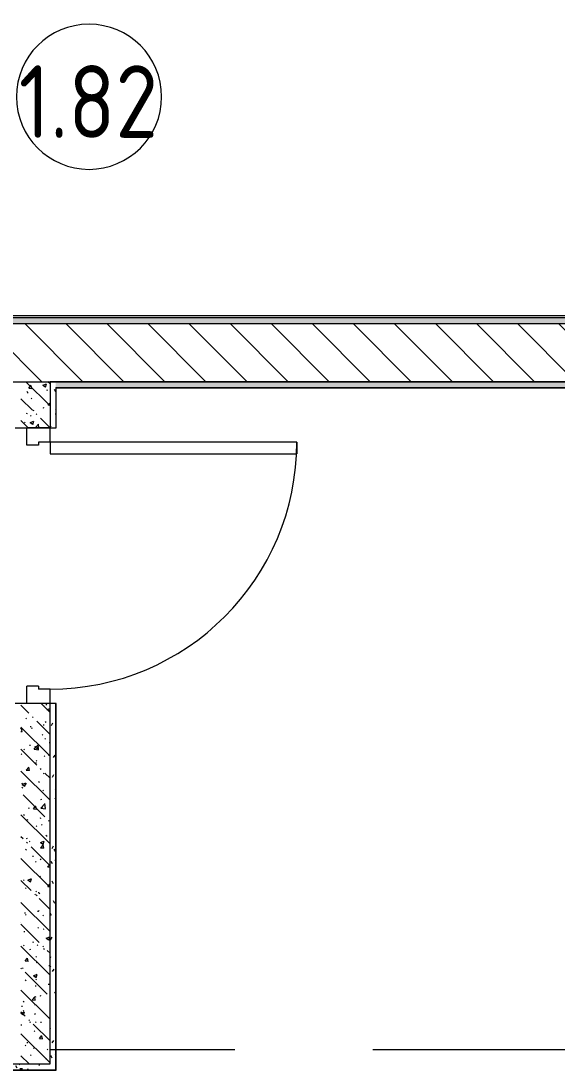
# Model space of a CAD drawing. Header units: millimetres. Extents: x 35881 to 234190, y -8553 to 29063.
# Drawn here: x 77180 to 79026, y 11029 to 14642 of the extents above; entities that cross this region are included whole.
import ezdxf

# ---------------------------------------------------------------- set-up
doc = ezdxf.new("R2010")
doc.units = ezdxf.units.MM
doc.linetypes.add('Осевая', pattern=[3175, 635, -476.25, 1587.5, -476.25])
for name, color, linetype, lineweight in [('A-AREA-IDEN', 7, 'Continuous', 9), ('A-DOOR', 7, 'Continuous', 9), ('A-DOOR-1', 7, 'Continuous', 13), ('A-DOOR-FRAM', 7, 'Continuous', 13), ('A-WALL', 7, 'Continuous', 9), ('I-WALL', 7, 'Continuous', 9), ('Оси-2', 7, 'Осевая', 9)]:
    doc.layers.add(name, color=color, linetype=linetype, lineweight=lineweight)
doc.layers.add('A-WALL-1', color=7, linetype='Continuous', lineweight=9, true_color=0x3c3c3c)
doc.layers.add('A-WALL-FNSH-1', color=7, linetype='Continuous', lineweight=9, true_color=0x3c3c3c)
doc.styles.add('GOST Common_1', font='GOST_Common.ttf', dxfattribs={"width": 0.9, "height": 250})
pattern_1 = [(0, (0, 0), (121.92, 30.48), [10.058, -81.382, 10.058, -81.382, -487.68]), (0, (0, 0), (121.92, 30.48), [-182.88, 10.058, -172.822, 10.058, -81.382, -213.36]), (0, (0, 0), (121.92, 30.48), [-457.2, 10.058, -50.902, 10.058, -142.342]), (120, (45.72, 15.24), (-87.356454, 90.345817), [10.058, -81.382, 10.058, -81.382, -487.68]), (120, (45.72, 15.24), (-87.356454, 90.345817), [-182.88, 10.058, -172.822, 10.058, -81.382, -213.36]), (120, (45.72, 15.24), (-87.356454, 90.345817), [-457.2, 10.058, -50.902, 10.058, -142.342]), (240, (60.96, 76.2), (-34.563546, -120.825817), [10.058, -81.382, 10.058, -81.382, -487.68]), (240, (60.96, 76.2), (-34.563546, -120.825817), [-182.88, 10.058, -172.822, 10.058, -81.382, -213.36]), (240, (60.96, 76.2), (-34.563546, -120.825817), [-457.2, 10.058, -50.902, 10.058, -142.342])]

# ---------------------------------------------------------------- blocks, each defined once
blk = doc.blocks.new('110_Дверь_СКБ_1Ст_Внутренняя1 - Д-7_п__950x2100h_Туалет EW30-32892359-План размещения напольных электротехнических лючков и розеток 1 этажа в осях 12-23')
at = {"layer": 'A-DOOR'}
blk.add_arc((-412.5, 50), 850, 360, 90, dxfattribs=at)
at = {"layer": 'A-DOOR-1'}
for p, q in [((-412.5, 900), (-372.5, 900)), ((-412.5, 900), (-412.5, 50)), ((-372.5, 50), (-372.5, 900)), ((-412.5, 50), (-372.5, 50))]:
    blk.add_line(p, q, dxfattribs=at)
at = {"layer": 'A-DOOR-FRAM'}
for p, q in [((-412.5, 50), (-462.5, 50)), ((-462.5, 50), (-462.5, -30)), ((-412.5, 50), (-412.5, 10)), ((487.5, 50), (437.5, 50)), ((437.5, 50), (437.5, 10)), ((487.5, 50), (487.5, -30)), ((-412.5, 10), (-402.5, 10)), ((-402.5, 10), (-402.5, -30)), ((427.5, 10), (437.5, 10)), ((427.5, 10), (427.5, -30)), ((-402.5, -30), (-462.5, -30)), ((487.5, -30), (427.5, -30))]:
    blk.add_line(p, q, dxfattribs=at)
blk = doc.blocks.new('Марка_Помещения - Номер-25198446-План размещения напольных электротехнических лючков и розеток 1 этажа в осях 12-23')
at = {"layer": 'A-AREA-IDEN'}
for start, end in [(360, 180), (180, 360)]:
    blk.add_arc((0, 0), 2.5, start, end, dxfattribs=at)

msp = doc.modelspace()

# ---------------------------------------------------------------- hatches: boundary and pattern name
at = {"layer": 'I-WALL'}
h = msp.add_hatch(dxfattribs=at)
h.set_pattern_fill('FP_20', color=256, style=0, pattern_type=2)
h.set_pattern_definition([(135, (0, 0), (-70.71068, -70.71068), [])])
h.paths.add_polyline_path([(84490.7, 13400), (84490.7, 13600), (68650, 13600), (68650, 13400), (81905.3, 13400)])
h = msp.add_hatch(dxfattribs=at)
h.set_pattern_fill('FP_58', color=256, style=0, pattern_type=2)
h.set_pattern_definition(pattern_1)
h.paths.add_polyline_path([(84490.7, 13600), (84490.7, 13620), (70810, 13620), (70810, 13600), (81905.3, 13600)])
h = msp.add_hatch(dxfattribs=at)
h.set_pattern_fill('FP_22', color=256, style=0, pattern_type=2)
h.set_pattern_definition([(135, (0, 0), (-75.43415, -75.43415), [106.68, -17.78, 3.556, -17.78]), (135, (0, 75.39), (-75.43415, -75.43415), []), (50, (0, 0), (127.52922, -11.15758), [13.335, -146.685]), (355, (0, 0), (-24.66966, 133.74002), [10.668, -117.348]), (100.451, (10.63, -0.93), (102.85973, 122.58178), [11.333, -124.663]), (46.184, (0, 35.56), (189.75516, -29.43036), [20.002, -220.027]), (96.636, (15.81, 33.1), (166.1822, 173.1996), [17, -186.995]), (351.184, (0, 35.56), (166.18393, 173.19757), [16.002, -176.022]), (21, (17.78, 26.67), (106.13027, -71.58603), [13.335, -146.685]), (326, (17.78, 26.67), (43.26188, 128.93175), [10.668, -117.348]), (71.451, (26.62, 20.7), (149.39198, 57.34505), [11.333, -124.663]), (37.5, (0, 0), (2.162228, 59.188357), [3.353, -112.573, 3.353, -115.773, -117.792]), (37.5, (0, 0), (2.162228, 59.188357), [-235.052, 3.353, -114.44]), (7.5, (0, 0), (46.773857, 70.12615), [3.353, -64.567, 3.353, -109.906, -44.894]), (7.5, (0, 0), (46.773857, 70.12615), [-181.178, 3.353, -41.542]), (327.5, (-39.65, 0), (94.91367, -4.010093), [3.353, -41.097, 3.353, -135.331, -184.023]), (327.5, (-39.65, 0), (94.91367, -4.010093), [-183.134, 3.353, -180.67]), (317.5, (-57.43, 0), (103.69057, 17.79882), [3.353, -54.432, 3.353, -88.748, -130.683]), (317.5, (-57.43, 0), (103.69057, 17.79882), [-149.885, 3.353, -127.33])])
h.paths.add_polyline_path([(77179.8, 11050), (77279.8, 11050), (77279.8, 12291.1), (77179.8, 12291.1), (77179.8, 11150)])
h.paths.add_polyline_path([(77179.8, 13241.1), (77279.8, 13241.1), (77279.8, 13400), (77179.8, 13400)])
h = msp.add_hatch(dxfattribs=at)
h.set_pattern_fill('FP_58', color=256, style=0, pattern_type=2)
h.set_pattern_definition(pattern_1)
h.paths.add_polyline_path([(77299.8, 11050), (77299.8, 12291.1), (77279.8, 12291.1), (77279.8, 11050)])
h.paths.add_polyline_path([(77279.8, 13241.1), (77299.8, 13241.1), (77299.8, 13400), (77279.8, 13400)])
h = msp.add_hatch(dxfattribs=at)
h.set_pattern_fill('FP_58', color=256, style=0, pattern_type=2)
h.set_pattern_definition(pattern_1)
h.paths.add_polyline_path([(77312.8, 13380), (82557, 13380), (82557, 13400), (77299.8, 13400), (77299.8, 13380)])
h = msp.add_hatch(dxfattribs=at)
h.set_pattern_fill('FP_58', color=256, style=0, pattern_type=2)
h.set_pattern_definition(pattern_1)
h.paths.add_polyline_path([(77299.8, 11030), (77299.8, 11050), (75980, 11050), (75980, 11030), (76086.2, 11030)])

# ---------------------------------------------------------------- linework, layer by layer
at = {"layer": 'A-WALL'}
for p, q in [((84490.7, 13620), (70830, 13620)), ((77299.8, 13380), (82557, 13380)), ((77299.8, 13380), (77299.8, 13241.1)), ((76000, 11030), (77299.8, 11030))]:
    msp.add_line(p, q, dxfattribs=at)
at = {"layer": 'A-WALL-1'}
for p, q in [((66560, 13600), (84490.7, 13600)), ((73540, 13400), (84490.7, 13400)), ((77279.8, 13400), (77279.8, 13241.1)), ((82557, 13400), (77279.8, 13400)), ((77159.8, 13241.1), (77299.8, 13241.1)), ((77299.8, 12291.1), (77159.8, 12291.1)), ((77279.8, 11050), (77279.8, 12291.1)), ((77299.8, 11030), (77299.8, 12291.1)), ((75980, 11050), (77279.8, 11050))]:
    msp.add_line(p, q, dxfattribs=at)
at = {"layer": 'A-WALL-FNSH-1'}
for p, q in [((70830, 13628), (84490.7, 13628)), ((77300.8, 13379), (82557, 13379)), ((77300.8, 13241.1), (77300.8, 13379)), ((77299.8, 13241.1), (77300.8, 13241.1)), ((77300.8, 12291.1), (77299.8, 12291.1)), ((77300.8, 11029), (77300.8, 12291.1)), ((76001, 11029), (77300.8, 11029))]:
    msp.add_line(p, q, dxfattribs=at)
at = {"layer": 'Оси-2'}
for p, q in [((39180.8, 13400), (81600, 13400)), ((39180.8, 11100), (82200, 11100))]:
    msp.add_line(p, q, dxfattribs=at)

# ---------------------------------------------------------------- block references
at = {"layer": 'A-AREA-IDEN', "xscale": 99.99999999999993, "yscale": 99.99999999999993, "zscale": 99.99999999999993}
msp.add_blockref('Марка_Помещения - Номер-25198446-План размещения напольных электротехнических лючков и розеток 1 этажа в осях 12-23', (77414.1, 14381.3), dxfattribs=at)
at = {"layer": 'A-DOOR', "rotation": 270}
msp.add_blockref('110_Дверь_СКБ_1Ст_Внутренняя1 - Д-7_п__950x2100h_Туалет EW30-32892359-План размещения напольных электротехнических лючков и розеток 1 этажа в осях 12-23', (77229.8, 12778.6), dxfattribs=at)

# ---------------------------------------------------------------- texts
at = {"layer": 'A-AREA-IDEN', "insert": (77172.2, 14489.8), "char_height": 250, "width": 606.076, "attachment_point": 1, "style": 'GOST Common_1'}
msp.add_mtext('1.82', dxfattribs=at)

doc.saveas('drawing.dxf')
